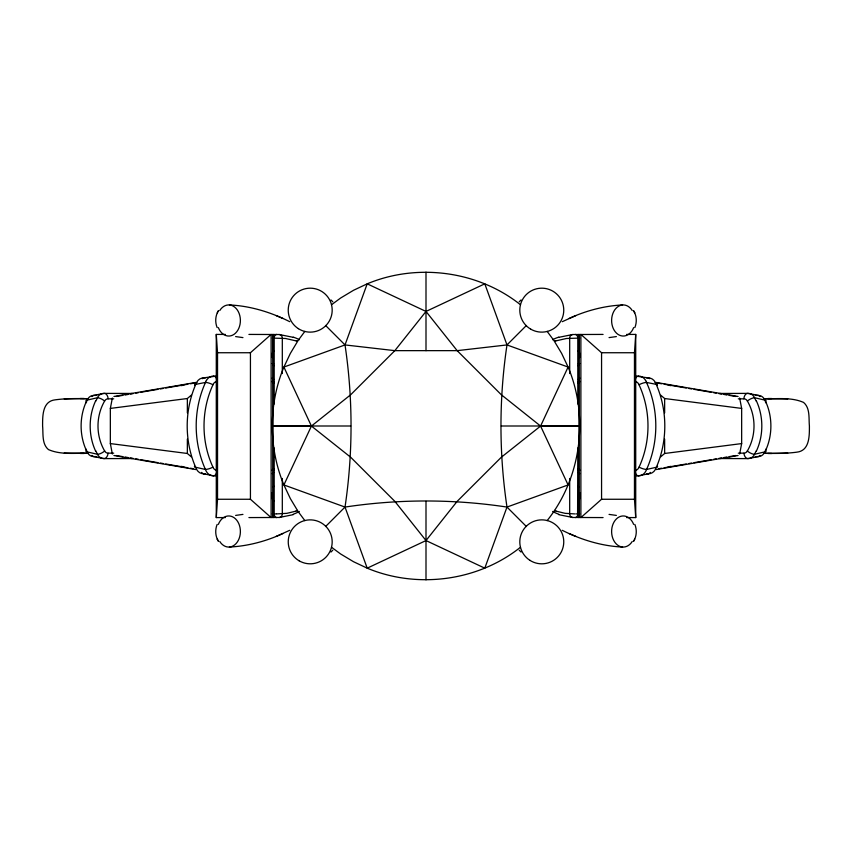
<?xml version="1.0" encoding="UTF-8"?>
<svg xmlns="http://www.w3.org/2000/svg" width="852" height="852" viewBox="0 0 852 852"><rect width="100%" height="100%" fill="white"/><g stroke="black" fill="none" stroke-linecap="round" stroke-linejoin="round"><path stroke-width="1.28" d="M520.497 547.229C478.047 581.128 417.235 589.147 367.201 568.167L345.017 507.068C353.037 453.392 353.037 398.608 345.017 344.932L367.201 283.833C417.235 262.853 478.047 270.872 520.497 304.771M304.878 520.636L298.125 511.541L290.362 498.601L283.897 484.948L311.417 426.064L350.683 394.753L394.838 350.651L426 311.438L484.799 283.833L506.983 344.932C498.963 398.608 498.963 453.392 506.983 507.068L484.799 568.167L426 540.562L394.838 501.349L350.683 457.247L311.417 426.064L283.897 367.052L290.362 353.399L298.125 340.459L304.878 331.364M225.418 517.579L216.28 517.579L217.537 499.261L217.537 352.739L216.28 334.421L225.418 334.421M272.214 357.531L273.29 341.748L273.29 410.206M579.786 494.469L578.71 510.252L578.71 441.794M626.582 517.579L635.72 517.579L634.463 499.261L634.463 352.739L635.72 334.421L626.582 334.421M112.357 453.999L110.345 443.583L110.345 408.417L112.357 398.001M739.642 453.999L741.655 443.583L741.655 408.417L739.642 398.001M272.352 353.814L273.343 350.161L273.066 334.421L273.066 517.579L273.343 501.807L272.352 498.143M579.648 498.143L578.657 501.807L578.934 517.579L578.934 334.421L578.657 350.161L579.648 353.814M645.603 380.418A10.352 8.211 -84 0 1 646.487 382.41C659.246 410.398 658.83 443.711 645.656 471.454A11.161 8.818 83.3 0 1 638.755 475.778L635.965 475.778M217.154 524.406C214.938 529.795 215.268 536.313 218.442 541.254L218.176 540.818M634.846 327.594C637.062 322.205 636.732 315.687 633.558 310.746L633.824 311.182M766.14 448.929L764.798 451.901A9.734 7.583 83 0 1 758.323 456.534A5.634 3.28 83.8 0 0 759.952 455.426M85.86 403.071L87.202 400.099A9.734 7.583 83 0 1 93.677 395.466A5.634 3.28 83.8 0 0 92.048 396.574M206.397 380.418A10.352 8.211 84 0 0 205.513 382.41C192.754 410.398 193.17 443.711 206.344 471.454A11.161 8.818 -83.3 0 0 213.245 475.778L216.035 475.778M638.744 475.661A5.666 3.323 -90 0 1 634.857 470.347A5.602 4.548 -90 0 0 639.075 467.12C650.971 441.325 650.939 410.547 639.032 384.753A5.581 4.537 90 0 0 634.878 381.589A5.666 3.323 -90 0 1 638.659 376.222M213.341 376.222A5.666 3.323 90 0 1 217.175 381.558A5.581 4.537 -90 0 0 212.968 384.763C201.051 410.547 201.04 441.325 212.925 467.13A5.602 4.548 90 0 0 217.079 470.304A5.666 3.323 90 0 1 213.256 475.661M218.176 311.182L218.442 310.746C215.268 315.687 214.938 322.205 217.154 327.594M633.824 540.818L633.558 541.254C636.732 536.313 637.062 529.795 634.846 524.406M217.271 312.94L217.622 312.162M634.378 539.838L634.729 539.06M331.503 547.229L340.598 553.96L353.548 561.724L367.201 568.167L426 540.562L457.162 501.349L501.317 457.247L540.583 426.064L568.103 367.052L561.638 353.399L553.875 340.459L547.122 331.364M95.807 401.1L97.501 397.724L87.202 400.099M756.193 450.9L754.499 454.276L764.798 451.901M113.71 398.832L108.044 398.832A4.995 4.058 -90 0 0 104.626 401.047C95.797 416.213 95.775 435.798 104.636 450.953A4.995 4.058 90 0 0 108.044 453.147L113.71 453.168M547.122 520.636C581.149 478.121 589.179 417.16 568.103 367.052L506.983 344.932L457.162 350.651L394.838 350.651L345.017 344.932L283.897 367.052C268.423 404.38 268.423 447.62 283.897 484.948L345.017 507.068C398.64 498.963 453.36 498.963 506.983 507.068L568.103 484.948L540.583 426.064L501.317 394.753L457.162 350.651L426 311.438L367.201 283.833L353.548 290.276L340.598 298.04L331.503 304.771M273.918 472.434L272.278 473.787M519.188 301.832L521.03 299.947M330.97 552.053L332.812 550.168M325.602 526.515L345.017 507.068M506.983 344.932L526.398 325.485M217.537 352.739L250.435 352.739L271.117 334.421L271.117 517.579L250.435 499.261L217.537 499.261M634.463 499.261L601.565 499.261L580.883 517.579L580.883 334.421L601.565 352.739L634.463 352.739M110.345 408.417L187.355 398.523L191.263 395.2M660.737 456.8L664.645 453.477L741.655 443.583M311.417 426.064L272.15 426L350.673 426M540.583 425.936L579.85 426L501.327 426M579.136 378.554L579.807 378.107M562.245 321.694L575.899 315.57M276.101 536.43L289.755 530.306M569.04 318.467C585.867 310.746 604.047 305.868 622.578 304.941M282.96 533.533C266.133 541.254 247.953 546.132 229.422 547.059M558.742 337.339L572.672 334.527L603.078 334.421M293.258 514.661L279.328 517.473L248.922 517.579M555.855 340.906L566.463 338.489L579.679 338.084M296.145 511.093L286.9 513.33L276.719 513.905M646.53 469.463L656.338 467.269A5.644 1.353 19.8 0 0 657.329 466.257M638.755 475.778L648.542 473.765A11.087 8.765 83.3 0 0 656.349 467.279C667.659 441.112 667.617 410.462 656.2 384.348A11.076 8.786 -84.1 0 0 648.361 377.905L635.88 376.105M205.588 382.42L195.8 384.348A5.644 1.363 19.9 0 0 194.938 385.509M609.052 337.605L616.369 336.583M242.948 514.395L235.631 515.417M578.125 469.026L579.317 468.802M216.12 376.105L203.639 377.883A5.602 3.28 90 0 0 202.243 378.703M181.188 385.637L183.808 385.189M668.192 466.811L670.812 466.363M113.912 396.478L195.864 382.442M116.287 396.478L122.794 395.36M125.393 394.913L127.992 394.465M130.601 394.018L133.2 393.581M135.798 393.134L138.407 392.687M141.006 392.239L157.918 389.343M160.517 388.895L163.115 388.459M165.725 388.011L187.834 384.22M190.433 383.773L196.94 382.665M658.958 468.664L661.567 468.227M664.166 467.78L686.275 463.989M688.885 463.541L691.483 463.105M694.082 462.657L710.994 459.76M713.593 459.313L716.202 458.866M718.8 458.419L721.399 457.982M724.008 457.535L726.607 457.087M729.206 456.64L735.713 455.522M656.136 469.558L738.088 455.522M272.683 383.123L273.875 382.931M279.264 517.473L279.328 517.473A3.674 2.993 -90 0 0 282.31 513.799L282.31 478.451M646.412 382.42L656.2 384.348A5.644 1.363 -19.9 0 1 657.062 385.509M763.616 398.725C776.896 399.055 791.05 396.947 803.553 402.41C810.305 408.108 808.644 418.194 809.4 426C809.4 435.692 809.762 450.783 796.801 452.167C785.81 453.658 774.681 453.509 763.616 453.275M88.384 453.275C75.104 452.945 60.95 455.053 48.447 449.59C41.695 443.892 43.356 433.806 42.6 426C42.6 416.308 42.238 401.207 55.199 399.833C66.19 398.342 77.319 398.491 88.384 398.725M64.251 398.917L84.135 398.523M764.255 398.704L787.749 398.917M64.251 453.083L87.745 453.296M767.865 453.477L787.749 453.083M272.885 351.375L274.216 351.354M577.784 500.646L579.115 500.625M719.727 393.454L748.194 393.39L758.323 395.403L755.287 395.403M132.273 458.546L103.806 458.61L93.677 456.597L96.713 456.597M248.922 334.421L279.328 334.527L293.258 337.339M575.313 334.463L575.377 334.463A3.6 2.386 -90 0 1 577.794 338.084L577.805 404.018M272.32 338.084L285.537 338.489L296.145 340.906M205.513 377.883L203.639 377.883A11.076 8.786 84.1 0 0 195.79 384.337C184.394 410.462 184.32 441.123 195.662 467.279A11.087 8.765 -83.3 0 0 203.458 473.744L213.245 475.778M646.487 377.883L648.361 377.883A5.602 3.28 -90 0 1 649.756 378.703M271.777 381.558L273.897 381.558M578.103 381.558L580.223 381.558M767.865 398.523L771.667 398.523M738.29 398.832L743.956 398.832A4.995 4.058 90 0 1 747.374 401.047C756.203 416.213 756.225 435.798 747.364 450.953A4.995 4.058 -90 0 1 743.956 453.147L738.29 453.168M80.333 453.477L84.135 453.477M271.788 470.336L273.907 470.336M578.093 470.336L580.212 470.336M203.458 473.765L205.343 473.765M646.657 473.765L648.542 473.765M272.32 513.916L276.165 513.916M579.679 513.916L575.835 513.916M276.623 517.537L276.687 517.537A3.6 2.386 -90 0 1 274.206 513.916L274.195 447.982M558.742 514.661L572.672 517.473L603.078 517.579M276.623 334.463L276.687 334.463A3.6 2.386 90 0 0 274.206 338.084L274.195 404.018M96.713 395.403L93.677 395.403L103.806 393.39L132.273 393.454M755.287 456.597L758.323 456.597L748.194 458.61L719.727 458.546M577.592 513.916L577.805 447.982M575.313 517.537L575.377 517.537A3.6 2.386 90 0 0 577.794 513.916M574.717 513.905L565.1 513.33L555.855 511.093M577.784 351.354L579.115 351.375M272.885 500.625L274.216 500.646M80.333 398.523L87.745 398.704M764.255 453.296L771.667 453.477M572.672 517.473L572.736 517.473A3.674 2.993 90 0 1 569.69 513.799L569.69 478.451M229.422 304.941C250.488 305.921 270.979 312.258 289.755 321.694M622.578 547.059C601.512 546.079 581.021 539.742 562.245 530.306M660.737 395.2L664.645 398.523L741.655 408.417M110.345 443.583L187.355 453.477L191.263 456.8M235.631 336.583L242.948 337.605M616.369 515.417L609.052 514.395M578.125 382.931L579.317 383.123M656.136 382.442L738.088 396.478M655.06 382.665L661.567 383.773M664.166 384.22L686.275 388.011M688.885 388.459L691.483 388.895M694.082 389.343L710.994 392.239M713.593 392.687L716.202 393.134M718.8 393.581L721.399 394.018M724.008 394.465L726.607 394.913M729.206 395.36L735.713 396.478M116.287 455.522L122.794 456.64M125.393 457.087L127.992 457.535M130.601 457.982L133.2 458.419M135.798 458.866L138.407 459.313M141.006 459.76L157.918 462.657M160.517 463.105L163.115 463.541M165.725 463.989L187.834 467.78M190.433 468.227L193.042 468.664M113.912 455.522L195.864 469.558M668.192 385.189L670.812 385.637M181.188 466.363L183.808 466.811M272.683 468.802L273.875 469.026M205.47 469.463L195.662 467.269A5.644 1.353 -19.8 0 1 194.671 466.257M766.14 403.071L764.798 400.099L754.51 397.714L756.193 401.1M85.86 448.929L87.202 451.901L97.49 454.286L95.807 450.9M276.101 315.57L282.96 318.467M569.04 533.533L575.899 536.43M579.722 473.787L578.082 472.434M272.193 378.107L272.864 378.554M325.602 325.485L345.017 344.932M506.983 507.068L526.398 526.515M330.97 299.947L332.812 301.832M519.188 550.168L521.03 552.053M634.484 312.396L634.729 312.94L634.378 312.162M217.516 539.604L217.271 539.06L217.622 539.838M579.786 357.531L578.71 341.748L578.71 410.206M272.214 494.469L273.29 510.252L273.29 441.794M664.645 398.523L664.645 412.922M664.645 439.078L664.645 453.477M635.72 334.421L635.72 517.579M601.565 352.739L601.565 499.261M569.69 373.549L569.69 338.201A3.674 2.993 -90 0 1 572.672 334.538M426 272.15L426 350.673M426 501.327L426 579.85M282.31 373.549L282.31 338.201A3.674 2.993 90 0 0 279.328 334.538M250.435 352.739L250.435 499.261M216.28 334.421L216.28 517.579M187.355 398.523L187.355 412.922M187.355 439.078L187.355 453.477M633.632 327.626A15.56 11.662 90 0 1 616.582 333.238A15.56 11.662 90 0 1 614.707 309.936A15.56 11.662 90 0 1 632.259 310.565M743.902 453.168A5.719 3.323 83.6 0 0 748.173 458.482A9.777 7.593 83 0 0 754.542 454.318M765.543 449.856A5.73 1.853 28.4 0 1 764.713 451.826M754.478 454.254A5.751 2.023 30.4 0 1 747.289 450.953M756.406 400.951A50.396 40.907 -90 0 1 756.406 451.049M747.364 401.047A5.751 1.96 -30.2 0 1 754.425 397.788M754.542 397.682A9.777 7.593 -83 0 0 748.194 393.454A5.719 3.397 -84.6 0 0 743.828 398.821M764.83 400.078A9.734 7.583 -83 0 0 758.323 395.466A5.634 3.28 -83.8 0 1 759.952 396.574M764.755 400.131A5.73 1.842 -29.1 0 1 765.458 402.176M766.278 402.985A49.459 40.151 -90 0 1 766.267 449.015M632.259 541.435A15.56 11.662 -90 0 1 614.707 542.064A15.56 11.662 -90 0 1 616.582 518.761A15.56 11.662 -90 0 1 633.632 524.374M650.342 472.391A5.591 3.28 90 0 1 648.532 473.691M646.466 469.42A5.655 1.374 20.6 0 1 639.064 467.13M638.67 376.105A11.161 8.85 -84.1 0 1 645.582 380.439M578.061 379.545A5.559 5.538 29.7 0 1 579.168 378.607M639.021 384.753A5.655 1.374 -20.7 0 1 646.348 382.452M578.327 363.868A208.74 133.125 -76 0 1 579.786 363.591M580.084 492.978A208.74 137.651 84.5 0 1 578.604 493.01M555.866 510.87A92.357 52.441 83.5 0 1 554.609 510.444M554.588 341.13A92.357 52.717 -84.4 0 1 555.855 340.736M558.763 514.246A104.508 59.331 84.4 0 1 552.66 511.466M552.565 339.703A104.508 59.832 -85.5 0 1 558.731 337.147M577.837 365.604A253.981 168.057 -88.7 0 1 579.339 365.135M579.339 486.865A253.981 168.057 88.7 0 1 577.837 486.396M272.214 363.591A208.74 133.125 76 0 1 273.673 363.868M273.396 493.01A208.74 137.651 -84.5 0 1 271.916 492.978M297.391 510.444A92.357 52.441 -83.5 0 1 296.134 510.87M296.145 340.736A92.357 52.717 84.4 0 1 297.412 341.13M299.34 511.466A104.508 59.331 -84.4 0 1 293.237 514.246M293.269 337.147A104.508 59.832 85.5 0 1 299.435 339.703M272.661 365.135A253.981 168.057 88.7 0 1 274.163 365.604M274.163 486.396A253.981 168.057 -88.7 0 1 272.661 486.865M203.468 473.691A5.591 3.28 -90 0 1 201.658 472.391M212.936 467.13A5.655 1.374 -20.6 0 1 205.534 469.42M206.418 380.439A11.161 8.85 84.1 0 1 213.33 376.105M272.832 378.607A5.559 5.538 -29.7 0 1 273.939 379.545M205.651 382.452A5.655 1.374 20.7 0 1 212.979 384.753M218.368 524.374A15.56 11.662 90 0 1 235.418 518.761A15.56 11.662 90 0 1 237.293 542.064A15.56 11.662 90 0 1 219.741 541.435M87.17 451.922A9.734 7.583 -83 0 0 93.677 456.534A5.634 3.28 -83.8 0 1 92.048 455.426M108.097 453.168A5.719 3.323 -83.6 0 1 103.827 458.482A9.777 7.593 -83 0 1 97.458 454.318M87.287 451.826A5.73 1.853 -28.4 0 1 86.457 449.856M104.711 450.953A5.751 2.023 -30.4 0 1 97.522 454.254M95.594 451.049A50.396 40.907 90 0 1 95.594 400.951M97.575 397.788A5.751 1.96 30.2 0 1 104.636 401.047M97.458 397.682A9.777 7.593 83 0 1 103.806 393.454A5.719 3.397 84.6 0 1 108.172 398.821M86.542 402.176A5.73 1.842 29.1 0 1 87.245 400.131M85.733 449.015A49.459 40.151 90 0 1 85.722 402.985M219.741 310.565A15.56 11.662 -90 0 1 237.293 309.936A15.56 11.662 -90 0 1 235.418 333.238A15.56 11.662 -90 0 1 218.368 327.626M529.933 560.35A21.971 21.971 0 0 0 563.736 542.852A21.971 21.971 0 0 0 531.691 522.319A21.971 21.971 0 0 0 529.933 560.35M299.127 560.808A21.971 21.971 0 0 0 332.184 541.957A21.971 21.971 0 0 0 299.329 522.755A21.971 21.971 0 0 0 299.127 560.808M530.7 329.128A21.971 21.971 0 0 0 563.758 310.277A21.971 21.971 0 0 0 530.902 291.065A21.971 21.971 0 0 0 530.7 329.128M298.36 328.659A21.971 21.971 0 0 0 332.163 311.172A21.971 21.971 0 0 0 300.117 290.638A21.971 21.971 0 0 0 298.36 328.659"/></g></svg>
